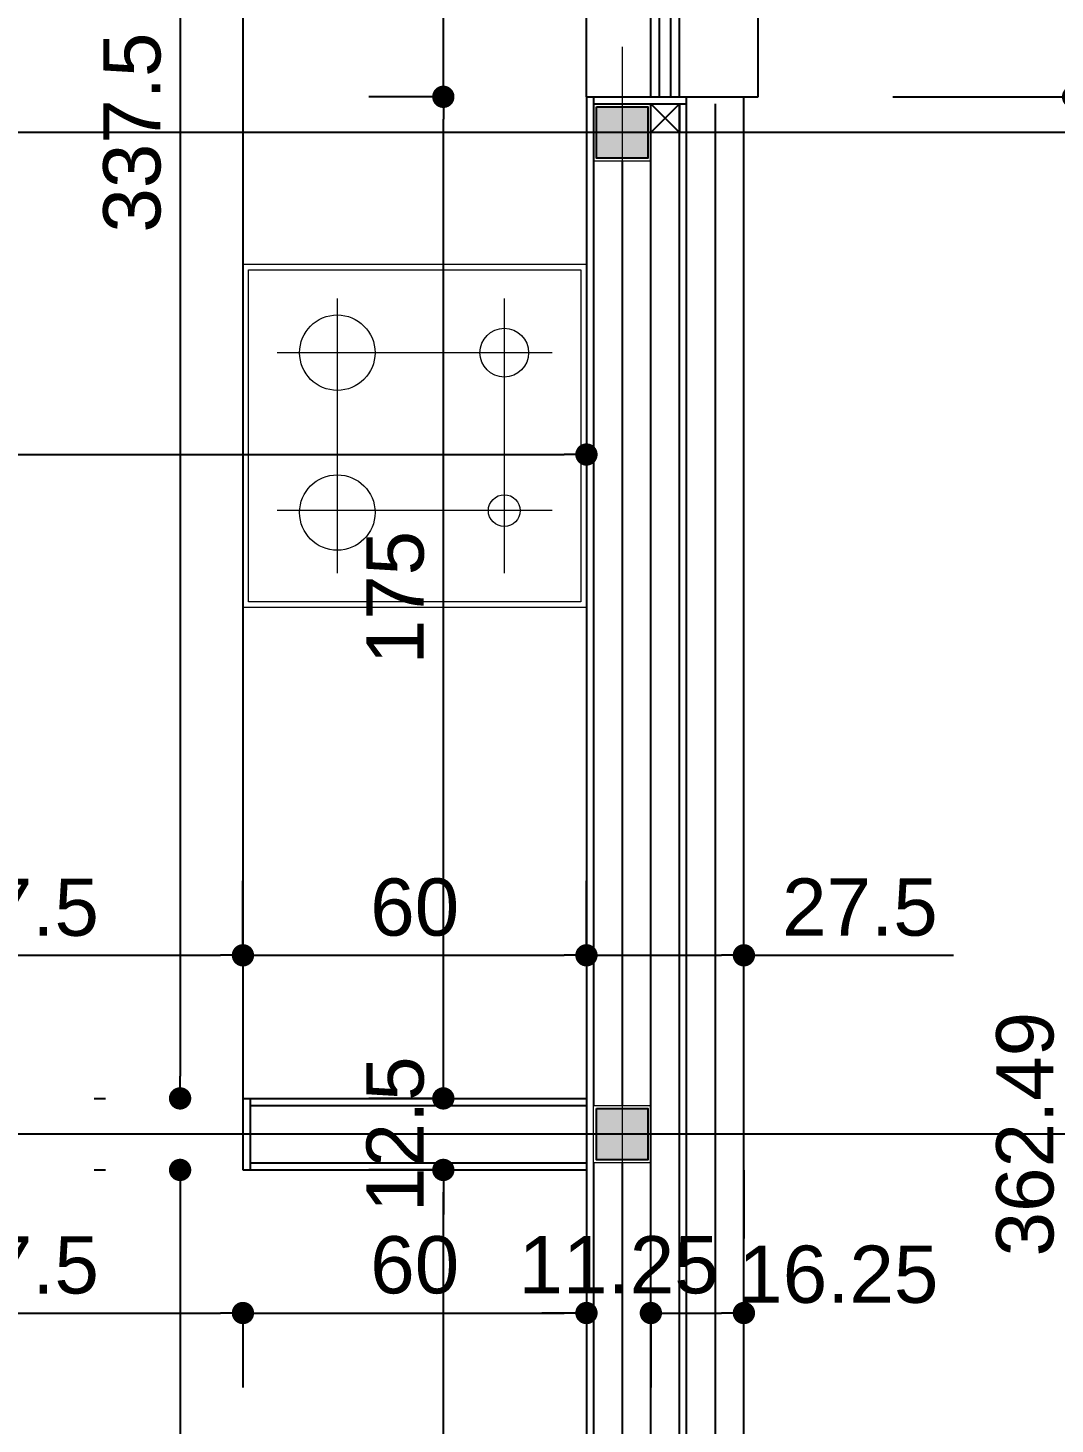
# Model space of a CAD drawing. Header units: millimetres. Extents: x 10453 to 58457, y -15634 to -5634.
# Drawn here: x 45257.6 to 45437, y -10230.2 to -9986.2 of the extents above; entities that cross this region are included whole.
import ezdxf

# ---------------------------------------------------------------- set-up
doc = ezdxf.new("R2010")
doc.units = ezdxf.units.MM
doc.header["$MEASUREMENT"] = 0
doc.layers.get('Defpoints').update_dxf_attribs({"color": 210, "lineweight": 0})
doc.layers.add('FINE', color=41, linetype='Continuous', lineweight=5)
doc.layers.add('MOBILIER', color=142, linetype='Continuous', lineweight=5)
doc.styles.get("Standard").update_dxf_attribs({"font": 'arial.ttf', "height": 10})
doc.dimstyles.get("Standard").update_dxf_attribs({"dimscale": 1.3, "dimtxt": 35, "dimasz": 3, "dimexe": 10, "dimexo": 20, "dimgap": 2.5, "dimtad": 1, "dimdsep": 46, "dimtxsty": 'Standard', "dimblk": 'DOT', "dimcen": 3, "dimazin": 0, "dimtfac": 1, "dimtofl": 0, "dimtmove": 0, "dimatfit": 3, "dimldrblk": 'DOT', "dimfxl": 0.18, "dimtolj": 1, "dimtzin": 0, "dimlwe": -1, "dimarcsym": 0})

# ---------------------------------------------------------------- blocks, each defined once
blk = doc.blocks.new('A$C036C63DA')
at = {"layer": 'FINE', "ltscale": 10}
for p, q in [((0, 15), (0, -15)), ((-15, 0), (15, 0))]:
    blk.add_line(p, q, dxfattribs=at)
for points in [[(-5, 5), (5, 5), (5, -5), (-5, -5)], [(-4.5, 4.5), (4.5, 4.5), (4.5, -4.5), (-4.5, -4.5)]]:
    blk.add_lwpolyline(points, close=True, dxfattribs=at)
blk = doc.blocks.new('A$C483C5700')
at = {"layer": 'MOBILIER', "linetype": 'Continuous', "ltscale": 0.2}
for p, q in [((-43.08, 36.93), (16.92, 36.93)), ((-43.08, -23.07), (-43.08, 36.93)), ((16.92, 36.93), (16.92, -23.07)), ((-42.08, 35.93), (15.92, 35.93)), ((-42.08, -22.07), (-42.08, 35.93)), ((15.92, 35.93), (15.92, -22.07)), ((-27.6, 30.93), (-27.6, -17.07)), ((0, 30.93), (0, -17.07)), ((-37.08, 22.58), (10.92, 22.58)), ((-37.08, -6.58), (10.92, -6.58)), ((16.92, -23.07), (-43.08, -23.07)), ((15.92, -22.07), (-42.08, -22.07))]:
    blk.add_line(p, q, dxfattribs=at)
for centre, radius in [((-27.6, 22.58), 4.26), ((0, 22.58), 2.78), ((-27.6, -6.58), 6.59), ((0.33, -6.58), 6.59)]:
    blk.add_circle(centre, radius, dxfattribs=at)
blk = doc.blocks.new('_Dot')
at = {"color": 0, "linetype": 'ByBlock', "lineweight": -2}
blk.add_line((-0.5, 0), (-1, 0), dxfattribs=at)
at = {"color": 0, "linetype": 'ByBlock', "const_width": 0.5}
blk.add_lwpolyline([(-0.25, 0, 1), (0.25, 0, 1)], format="xyb", close=True, dxfattribs=at)
blk = doc.blocks.new('*D146')
at = {"color": 0, "linetype": 'ByBlock', "lineweight": -2, "ltscale": 10, "transparency": 16777216}
blk.add_line((45221.59, -10210.76), (45291.29, -10210.76), dxfattribs=at)
at = {"color": 0, "ltscale": 10, "transparency": 16777216}
for p, q in [((45217.69, -10211.76), (45217.69, -10223.76)), ((45295.19, -10211.76), (45295.19, -10223.76))]:
    blk.add_line(p, q, dxfattribs=at)
at = {"layer": 'Defpoints', "color": 0, "ltscale": 10, "transparency": 16777216}
for p in [(45217.69, -10185.76), (45295.19, -10185.76), (45295.19, -10210.76)]:
    blk.add_point(p, dxfattribs=at)
at = {"color": 0, "lineweight": -2, "ltscale": 10, "transparency": 16777216, "xscale": 3.9, "yscale": 3.9, "zscale": 3.9, "rotation": 180}
blk.add_blockref('_Dot', (45217.69, -10210.76), dxfattribs=at)
at = {"color": 0, "lineweight": -2, "ltscale": 10, "transparency": 16777216, "xscale": 3.9, "yscale": 3.9, "zscale": 3.9}
blk.add_blockref('_Dot', (45295.19, -10210.76), dxfattribs=at)
at = {"color": 0, "ltscale": 10, "transparency": 16777216, "insert": (45256.44, -10202.42), "char_height": 10, "attachment_point": 5}
blk.add_mtext('\\A1;77.5', dxfattribs=at)
blk = doc.blocks.new('*D147')
at = {"color": 0, "linetype": 'ByBlock', "lineweight": -2, "ltscale": 10, "transparency": 16777216}
blk.add_line((45299.09, -10210.76), (45351.29, -10210.76), dxfattribs=at)
at = {"color": 0, "ltscale": 10, "transparency": 16777216}
for p, q in [((45295.19, -10211.76), (45295.19, -10223.76)), ((45355.19, -10211.76), (45355.19, -10223.76))]:
    blk.add_line(p, q, dxfattribs=at)
at = {"layer": 'Defpoints', "color": 0, "ltscale": 10, "transparency": 16777216}
for p in [(45295.19, -10185.76), (45355.19, -10185.76), (45355.19, -10210.76)]:
    blk.add_point(p, dxfattribs=at)
at = {"color": 0, "lineweight": -2, "ltscale": 10, "transparency": 16777216, "xscale": 3.9, "yscale": 3.9, "zscale": 3.9, "rotation": 180}
blk.add_blockref('_Dot', (45295.19, -10210.76), dxfattribs=at)
at = {"color": 0, "lineweight": -2, "ltscale": 10, "transparency": 16777216, "xscale": 3.9, "yscale": 3.9, "zscale": 3.9}
blk.add_blockref('_Dot', (45355.19, -10210.76), dxfattribs=at)
at = {"color": 0, "ltscale": 10, "transparency": 16777216, "insert": (45325.19, -10202.4), "char_height": 10, "attachment_point": 5}
blk.add_mtext('\\A1;60', dxfattribs=at)
blk = doc.blocks.new('*D148')
at = {"color": 0, "linetype": 'ByBlock', "lineweight": -2, "ltscale": 10, "transparency": 16777216}
for p, q in [((45351.29, -10210.76), (45347.39, -10210.76)), ((45370.34, -10210.76), (45374.24, -10210.76))]:
    blk.add_line(p, q, dxfattribs=at)
at = {"color": 0, "ltscale": 10, "transparency": 16777216}
for p, q in [((45366.44, -10210.51), (45366.44, -10223.76)), ((45355.19, -10211.76), (45355.19, -10223.76))]:
    blk.add_line(p, q, dxfattribs=at)
at = {"layer": 'Defpoints', "color": 0, "ltscale": 10, "transparency": 16777216}
for p in [(45366.44, -10184.51), (45355.19, -10185.76), (45366.44, -10210.76)]:
    blk.add_point(p, dxfattribs=at)
at = {"color": 0, "lineweight": -2, "ltscale": 10, "transparency": 16777216, "xscale": 3.9, "yscale": 3.9, "zscale": 3.9}
blk.add_blockref('_Dot', (45355.19, -10210.76), dxfattribs=at)
at = {"color": 0, "lineweight": -2, "ltscale": 10, "transparency": 16777216, "xscale": 3.9, "yscale": 3.9, "zscale": 3.9, "rotation": 180}
blk.add_blockref('_Dot', (45366.44, -10210.76), dxfattribs=at)
at = {"color": 0, "ltscale": 10, "transparency": 16777216, "insert": (45360.81, -10202.4), "char_height": 10, "attachment_point": 5}
blk.add_mtext('\\A1;11.25', dxfattribs=at)
blk = doc.blocks.new('*D149')
at = {"color": 0, "ltscale": 10, "transparency": 16777216}
for p, q in [((45382.69, -10185.8), (45382.69, -10197.76)), ((45366.44, -10210.51), (45366.44, -10223.76))]:
    blk.add_line(p, q, dxfattribs=at)
at = {"color": 0, "linetype": 'ByBlock', "lineweight": -2, "ltscale": 10, "transparency": 16777216}
blk.add_line((45370.34, -10210.76), (45378.79, -10210.76), dxfattribs=at)
at = {"layer": 'Defpoints', "color": 0, "ltscale": 10, "transparency": 16777216}
for p in [(45366.44, -10184.51), (45382.69, -10210.76), (45382.69, -10211.8)]:
    blk.add_point(p, dxfattribs=at)
at = {"color": 0, "lineweight": -2, "ltscale": 10, "transparency": 16777216, "xscale": 3.9, "yscale": 3.9, "zscale": 3.9, "rotation": 180}
blk.add_blockref('_Dot', (45366.44, -10210.76), dxfattribs=at)
at = {"color": 0, "lineweight": -2, "ltscale": 10, "transparency": 16777216, "xscale": 3.9, "yscale": 3.9, "zscale": 3.9}
blk.add_blockref('_Dot', (45382.69, -10210.76), dxfattribs=at)
at = {"color": 0, "ltscale": 10, "transparency": 16777216, "insert": (45399.18, -10204.05), "char_height": 10, "attachment_point": 5}
blk.add_mtext('\\A1;16.25', dxfattribs=at)
blk = doc.blocks.new('*D164')
at = {"color": 0, "ltscale": 10, "transparency": 16777216}
for p, q in [((45217.69, -10122.26), (45217.69, -10135.26)), ((45295.19, -10147.26), (45295.19, -10135.26))]:
    blk.add_line(p, q, dxfattribs=at)
at = {"color": 0, "linetype": 'ByBlock', "lineweight": -2, "ltscale": 10, "transparency": 16777216}
blk.add_line((45221.59, -10148.26), (45291.29, -10148.26), dxfattribs=at)
at = {"layer": 'Defpoints', "color": 0, "ltscale": 10, "transparency": 16777216}
for p in [(45217.69, -10148.26), (45295.19, -10148.26), (45295.19, -10173.26)]:
    blk.add_point(p, dxfattribs=at)
at = {"color": 0, "lineweight": -2, "ltscale": 10, "transparency": 16777216, "xscale": 3.9, "yscale": 3.9, "zscale": 3.9, "rotation": 180}
blk.add_blockref('_Dot', (45217.69, -10148.26), dxfattribs=at)
at = {"color": 0, "lineweight": -2, "ltscale": 10, "transparency": 16777216, "xscale": 3.9, "yscale": 3.9, "zscale": 3.9}
blk.add_blockref('_Dot', (45295.19, -10148.26), dxfattribs=at)
at = {"color": 0, "ltscale": 10, "transparency": 16777216, "insert": (45256.44, -10139.92), "char_height": 10, "attachment_point": 5}
blk.add_mtext('\\A1;77.5', dxfattribs=at)
blk = doc.blocks.new('*D165')
at = {"color": 0, "ltscale": 10, "transparency": 16777216}
for p, q in [((45295.19, -10147.26), (45295.19, -10135.26)), ((45355.19, -10147.26), (45355.19, -10135.26))]:
    blk.add_line(p, q, dxfattribs=at)
at = {"color": 0, "linetype": 'ByBlock', "lineweight": -2, "ltscale": 10, "transparency": 16777216}
blk.add_line((45299.09, -10148.26), (45351.29, -10148.26), dxfattribs=at)
at = {"layer": 'Defpoints', "color": 0, "ltscale": 10, "transparency": 16777216}
for p in [(45355.19, -10148.26), (45295.19, -10173.26), (45355.19, -10173.26)]:
    blk.add_point(p, dxfattribs=at)
at = {"color": 0, "lineweight": -2, "ltscale": 10, "transparency": 16777216, "xscale": 3.9, "yscale": 3.9, "zscale": 3.9, "rotation": 180}
blk.add_blockref('_Dot', (45295.19, -10148.26), dxfattribs=at)
at = {"color": 0, "lineweight": -2, "ltscale": 10, "transparency": 16777216, "xscale": 3.9, "yscale": 3.9, "zscale": 3.9}
blk.add_blockref('_Dot', (45355.19, -10148.26), dxfattribs=at)
at = {"color": 0, "ltscale": 10, "transparency": 16777216, "insert": (45325.19, -10139.9), "char_height": 10, "attachment_point": 5}
blk.add_mtext('\\A1;60', dxfattribs=at)
blk = doc.blocks.new('*D166')
at = {"color": 0, "ltscale": 10, "transparency": 16777216}
for p, q in [((45355.19, -10147.26), (45355.19, -10135.26)), ((45382.69, -10147.26), (45382.69, -10135.26))]:
    blk.add_line(p, q, dxfattribs=at)
at = {"color": 0, "linetype": 'ByBlock', "lineweight": -2, "ltscale": 10, "transparency": 16777216}
for p, q in [((45359.09, -10148.26), (45378.79, -10148.26)), ((45382.69, -10148.26), (45419.31, -10148.26))]:
    blk.add_line(p, q, dxfattribs=at)
at = {"layer": 'Defpoints', "color": 0, "ltscale": 10, "transparency": 16777216}
for p in [(45382.69, -10148.26), (45355.19, -10173.26), (45382.69, -10173.26)]:
    blk.add_point(p, dxfattribs=at)
at = {"color": 0, "lineweight": -2, "ltscale": 10, "transparency": 16777216, "xscale": 3.9, "yscale": 3.9, "zscale": 3.9, "rotation": 180}
blk.add_blockref('_Dot', (45355.19, -10148.26), dxfattribs=at)
at = {"color": 0, "lineweight": -2, "ltscale": 10, "transparency": 16777216, "xscale": 3.9, "yscale": 3.9, "zscale": 3.9}
blk.add_blockref('_Dot', (45382.69, -10148.26), dxfattribs=at)
at = {"color": 0, "ltscale": 10, "transparency": 16777216, "insert": (45402.95, -10139.9), "char_height": 10, "attachment_point": 5}
blk.add_mtext('\\A1;27.5', dxfattribs=at)
blk = doc.blocks.new('*D167')
at = {"color": 0, "ltscale": 10, "transparency": 16777216}
for p, q in [((45067.69, -10034.76), (45067.69, -10047.76)), ((45355.19, -10061.76), (45355.19, -10073.76))]:
    blk.add_line(p, q, dxfattribs=at)
at = {"color": 0, "linetype": 'ByBlock', "lineweight": -2, "ltscale": 10, "transparency": 16777216}
blk.add_line((45071.59, -10060.76), (45351.29, -10060.76), dxfattribs=at)
at = {"layer": 'Defpoints', "color": 0, "ltscale": 10, "transparency": 16777216}
for p in [(45355.19, -10035.76), (45067.69, -10060.76), (45355.19, -10060.76)]:
    blk.add_point(p, dxfattribs=at)
at = {"color": 0, "lineweight": -2, "ltscale": 10, "transparency": 16777216, "xscale": 3.9, "yscale": 3.9, "zscale": 3.9, "rotation": 180}
blk.add_blockref('_Dot', (45067.69, -10060.76), dxfattribs=at)
at = {"color": 0, "lineweight": -2, "ltscale": 10, "transparency": 16777216, "xscale": 3.9, "yscale": 3.9, "zscale": 3.9}
blk.add_blockref('_Dot', (45355.19, -10060.76), dxfattribs=at)
at = {"color": 0, "ltscale": 10, "transparency": 16777216, "insert": (45211.44, -10052.4), "char_height": 10, "attachment_point": 5}
blk.add_mtext('\\A1;287.5', dxfattribs=at)
blk = doc.blocks.new('*D169')
at = {"color": 0, "ltscale": 10, "transparency": 16777216}
for p, q in [((45329.19, -10185.76), (45317.19, -10185.76)), ((45329.19, -10360.76), (45317.19, -10360.76))]:
    blk.add_line(p, q, dxfattribs=at)
at = {"color": 0, "linetype": 'ByBlock', "lineweight": -2, "ltscale": 10, "transparency": 16777216}
blk.add_line((45330.19, -10356.86), (45330.19, -10189.66), dxfattribs=at)
at = {"layer": 'Defpoints', "color": 0, "ltscale": 10, "transparency": 16777216}
for p in [(45330.19, -10185.76), (45355.19, -10185.76), (45355.19, -10360.76)]:
    blk.add_point(p, dxfattribs=at)
at = {"color": 0, "lineweight": -2, "ltscale": 10, "transparency": 16777216, "xscale": 3.9, "yscale": 3.9, "zscale": 3.9}
for p, rotation in [((45330.19, -10185.76), 90), ((45330.19, -10360.76), 270)]:
    blk.add_blockref('_Dot', p, dxfattribs=dict(at, rotation=rotation))
at = {"color": 0, "ltscale": 10, "transparency": 16777216, "insert": (45321.83, -10273.26), "char_height": 10, "attachment_point": 5, "rotation": 90}
blk.add_mtext('\\A1;175', dxfattribs=at)
blk = doc.blocks.new('*D170')
at = {"color": 0, "linetype": 'ByBlock', "lineweight": -2, "ltscale": 10, "transparency": 16777216}
for p, q in [((45330.19, -10169.36), (45330.19, -10165.46)), ((45330.19, -10189.66), (45330.19, -10193.56))]:
    blk.add_line(p, q, dxfattribs=at)
at = {"color": 0, "ltscale": 10, "transparency": 16777216}
for p, q in [((45329.19, -10173.26), (45317.19, -10173.26)), ((45329.19, -10185.76), (45317.19, -10185.76))]:
    blk.add_line(p, q, dxfattribs=at)
at = {"layer": 'Defpoints', "color": 0, "ltscale": 10, "transparency": 16777216}
for p in [(45330.19, -10173.26), (45355.19, -10173.26), (45355.19, -10185.76)]:
    blk.add_point(p, dxfattribs=at)
at = {"color": 0, "lineweight": -2, "ltscale": 10, "transparency": 16777216, "xscale": 3.9, "yscale": 3.9, "zscale": 3.9}
for p, rotation in [((45330.19, -10173.26), 270), ((45330.19, -10185.76), 90)]:
    blk.add_blockref('_Dot', p, dxfattribs=dict(at, rotation=rotation))
at = {"color": 0, "ltscale": 10, "transparency": 16777216, "insert": (45321.83, -10179.51), "char_height": 10, "attachment_point": 5, "rotation": 90}
blk.add_mtext('\\A1;12.5', dxfattribs=at)
blk = doc.blocks.new('*D171')
at = {"color": 0, "ltscale": 10, "transparency": 16777216}
for p, q in [((45329.19, -9998.26), (45317.19, -9998.26)), ((45329.19, -10173.26), (45317.19, -10173.26))]:
    blk.add_line(p, q, dxfattribs=at)
at = {"color": 0, "linetype": 'ByBlock', "lineweight": -2, "ltscale": 10, "transparency": 16777216}
blk.add_line((45330.19, -10169.36), (45330.19, -10002.16), dxfattribs=at)
at = {"layer": 'Defpoints', "color": 0, "ltscale": 10, "transparency": 16777216}
for p in [(45330.19, -9998.26), (45355.19, -9998.26), (45355.19, -10173.26)]:
    blk.add_point(p, dxfattribs=at)
at = {"color": 0, "lineweight": -2, "ltscale": 10, "transparency": 16777216, "xscale": 3.9, "yscale": 3.9, "zscale": 3.9}
for p, rotation in [((45330.19, -9998.26), 90), ((45330.19, -10173.26), 270)]:
    blk.add_blockref('_Dot', p, dxfattribs=dict(at, rotation=rotation))
at = {"color": 0, "ltscale": 10, "transparency": 16777216, "insert": (45321.83, -10085.76), "char_height": 10, "attachment_point": 5, "rotation": 90}
blk.add_mtext('\\A1;175', dxfattribs=at)
blk = doc.blocks.new('*D172')
at = {"color": 0, "ltscale": 10, "transparency": 16777216}
for p, q in [((45329.19, -9835.76), (45317.19, -9835.76)), ((45329.19, -9998.26), (45317.19, -9998.26))]:
    blk.add_line(p, q, dxfattribs=at)
at = {"color": 0, "linetype": 'ByBlock', "lineweight": -2, "ltscale": 10, "transparency": 16777216}
blk.add_line((45330.19, -9994.36), (45330.19, -9839.66), dxfattribs=at)
at = {"layer": 'Defpoints', "color": 0, "ltscale": 10, "transparency": 16777216}
for p in [(45330.19, -9835.76), (45355.19, -9835.76), (45355.19, -9998.26)]:
    blk.add_point(p, dxfattribs=at)
at = {"color": 0, "lineweight": -2, "ltscale": 10, "transparency": 16777216, "xscale": 3.9, "yscale": 3.9, "zscale": 3.9}
for p, rotation in [((45330.19, -9835.76), 90), ((45330.19, -9998.26), 270)]:
    blk.add_blockref('_Dot', p, dxfattribs=dict(at, rotation=rotation))
at = {"color": 0, "ltscale": 10, "transparency": 16777216, "insert": (45321.83, -9917.01), "char_height": 10, "attachment_point": 5, "rotation": 90}
blk.add_mtext('\\A1;162.5', dxfattribs=at)
blk = doc.blocks.new('*D181')
at = {"color": 0, "ltscale": 10, "transparency": 16777216}
for p, q in [((45304.19, -9835.76), (45271.21, -9835.76)), ((45269.19, -10173.26), (45271.21, -10173.26))]:
    blk.add_line(p, q, dxfattribs=at)
at = {"color": 0, "linetype": 'ByBlock', "lineweight": -2, "ltscale": 10, "transparency": 16777216}
blk.add_line((45284.21, -9839.66), (45284.21, -10169.36), dxfattribs=at)
at = {"layer": 'Defpoints', "color": 0, "ltscale": 10, "transparency": 16777216}
for p in [(45330.19, -9835.76), (45284.21, -10173.26), (45295.19, -10173.26)]:
    blk.add_point(p, dxfattribs=at)
at = {"color": 0, "lineweight": -2, "ltscale": 10, "transparency": 16777216, "xscale": 3.9, "yscale": 3.9, "zscale": 3.9}
for p, rotation in [((45284.21, -9835.76), 90), ((45284.21, -10173.26), 270)]:
    blk.add_blockref('_Dot', p, dxfattribs=dict(at, rotation=rotation))
at = {"color": 0, "ltscale": 10, "transparency": 16777216, "insert": (45275.85, -10004.51), "char_height": 10, "attachment_point": 5, "rotation": 90}
blk.add_mtext('\\A1;337.5', dxfattribs=at)
blk = doc.blocks.new('*D228')
at = {"color": 0, "ltscale": 10, "transparency": 16777216}
for p, q in [((45408.69, -9998.27), (45453.19, -9998.27)), ((45408.69, -10360.76), (45453.19, -10360.76))]:
    blk.add_line(p, q, dxfattribs=at)
at = {"color": 0, "linetype": 'ByBlock', "lineweight": -2, "ltscale": 10, "transparency": 16777216}
blk.add_line((45440.19, -10356.86), (45440.19, -10002.17), dxfattribs=at)
at = {"layer": 'Defpoints', "color": 0, "ltscale": 10, "transparency": 16777216}
for p in [(45382.69, -9998.27), (45440.19, -9998.27), (45382.69, -10360.76)]:
    blk.add_point(p, dxfattribs=at)
at = {"color": 0, "lineweight": -2, "ltscale": 10, "transparency": 16777216, "xscale": 3.9, "yscale": 3.9, "zscale": 3.9}
for p, rotation in [((45440.19, -9998.27), 90), ((45440.19, -10360.76), 270)]:
    blk.add_blockref('_Dot', p, dxfattribs=dict(at, rotation=rotation))
at = {"color": 0, "ltscale": 10, "transparency": 16777216, "insert": (45431.83, -10179.51), "char_height": 10, "attachment_point": 5, "rotation": 90}
blk.add_mtext('\\A1;362.49', dxfattribs=at)
blk = doc.blocks.new('*D229')
at = {"color": 0, "ltscale": 10, "transparency": 16777216}
for p, q in [((45397.44, -9819.51), (45453.19, -9819.51)), ((45408.69, -9998.26), (45453.19, -9998.26))]:
    blk.add_line(p, q, dxfattribs=at)
at = {"color": 0, "linetype": 'ByBlock', "lineweight": -2, "ltscale": 10, "transparency": 16777216}
blk.add_line((45440.19, -9994.36), (45440.19, -9823.41), dxfattribs=at)
at = {"layer": 'Defpoints', "color": 0, "ltscale": 10, "transparency": 16777216}
for p in [(45371.44, -9819.51), (45440.19, -9819.51), (45382.69, -9998.26)]:
    blk.add_point(p, dxfattribs=at)
at = {"color": 0, "lineweight": -2, "ltscale": 10, "transparency": 16777216, "xscale": 3.9, "yscale": 3.9, "zscale": 3.9}
for p, rotation in [((45440.19, -9819.51), 90), ((45440.19, -9998.26), 270)]:
    blk.add_blockref('_Dot', p, dxfattribs=dict(at, rotation=rotation))
at = {"color": 0, "ltscale": 10, "transparency": 16777216, "char_height": 10, "attachment_point": 5, "rotation": 90}
for s, insert in [('\\A1;178.75', (45431.83, -9908.88)), ('\\A1;120', (45448.54, -9908.88))]:
    blk.add_mtext(s, dxfattribs=dict(at, insert=insert))
blk = doc.blocks.new('*D235')
at = {"color": 0, "ltscale": 10, "transparency": 16777216}
for p, q in [((45408.69, -9808.26), (45520.69, -9808.26)), ((45408.69, -10550.76), (45520.69, -10550.76))]:
    blk.add_line(p, q, dxfattribs=at)
at = {"color": 0, "linetype": 'ByBlock', "lineweight": -2, "ltscale": 10, "transparency": 16777216}
blk.add_line((45507.69, -10546.86), (45507.69, -9812.16), dxfattribs=at)
at = {"layer": 'Defpoints', "color": 0, "ltscale": 10, "transparency": 16777216}
for p in [(45382.69, -9808.26), (45507.69, -9808.26), (45382.69, -10550.76)]:
    blk.add_point(p, dxfattribs=at)
at = {"color": 0, "lineweight": -2, "ltscale": 10, "transparency": 16777216, "xscale": 3.9, "yscale": 3.9, "zscale": 3.9}
for p, rotation in [((45507.69, -9808.26), 90), ((45507.69, -10550.76), 270)]:
    blk.add_blockref('_Dot', p, dxfattribs=dict(at, rotation=rotation))
at = {"color": 0, "ltscale": 10, "transparency": 16777216, "insert": (45499.33, -10179.51), "char_height": 10, "attachment_point": 5, "rotation": 90}
blk.add_mtext('\\A1;742.5', dxfattribs=at)
blk = doc.blocks.new('*D402')
at = {"color": 0, "ltscale": 10, "transparency": 16777216}
for p, q in [((45269.19, -10185.76), (45271.21, -10185.76)), ((45269.19, -10523.26), (45271.21, -10523.26))]:
    blk.add_line(p, q, dxfattribs=at)
at = {"color": 0, "linetype": 'ByBlock', "lineweight": -2, "ltscale": 10, "transparency": 16777216}
blk.add_line((45284.21, -10189.66), (45284.21, -10519.36), dxfattribs=at)
at = {"layer": 'Defpoints', "color": 0, "ltscale": 10, "transparency": 16777216}
for p in [(45295.19, -10185.76), (45284.21, -10523.26), (45295.19, -10523.26)]:
    blk.add_point(p, dxfattribs=at)
at = {"color": 0, "lineweight": -2, "ltscale": 10, "transparency": 16777216, "xscale": 3.9, "yscale": 3.9, "zscale": 3.9}
for p, rotation in [((45284.21, -10185.76), 90), ((45284.21, -10523.26), 270)]:
    blk.add_blockref('_Dot', p, dxfattribs=dict(at, rotation=rotation))
at = {"color": 0, "ltscale": 10, "transparency": 16777216, "insert": (45275.85, -10354.51), "char_height": 10, "attachment_point": 5, "rotation": 90}
blk.add_mtext('\\A1;337.5', dxfattribs=at)

msp = doc.modelspace()

# ---------------------------------------------------------------- hatches: boundary and pattern name
at = {"ltscale": 10}
for points in [[(45356.936, -10000.005), (45365.936, -10000.005), (45365.936, -10009.005), (45356.936, -10009.005)], [(45356.936, -10175.005), (45365.936, -10175.005), (45365.936, -10184.005), (45356.936, -10184.005)]]:
    msp.add_hatch(color=256, dxfattribs=at).paths.add_polyline_path(points)

# ---------------------------------------------------------------- linework, layer by layer
for p, q in [((45385.186, -9998.255), (45385.186, -9805.755)), ((45366.436, -9998.255), (45366.436, -9819.505)), ((45371.436, -9998.255), (45371.436, -9819.505)), ((45366.436, -9998.255), (45366.436, -9825.005)), ((45367.936, -9998.255), (45367.936, -9829.505)), ((45369.936, -9998.255), (45369.936, -9829.505)), ((45355.186, -9998.255), (45355.186, -9835.755)), ((45355.186, -9998.255), (45355.186, -9835.755)), ((45295.186, -9897.005), (45295.186, -10174.505)), ((45355.186, -9998.255), (45382.686, -9998.255)), ((45355.186, -9998.255), (45355.186, -10360.755)), ((45355.186, -9998.255), (45385.186, -9998.255)), ((45356.436, -9998.255), (45356.436, -10174.505)), ((45372.686, -10360.755), (45372.686, -9998.255)), ((45382.686, -10360.755), (45382.686, -9998.255)), ((45356.436, -9999.505), (45372.686, -9999.505)), ((45366.436, -10359.505), (45366.436, -9999.505)), ((45366.436, -9999.505), (45371.436, -10004.505)), ((45366.436, -10004.505), (45371.436, -9999.505)), ((45371.436, -10359.505), (45371.436, -9999.505)), ((45371.436, -9999.505), (45371.436, -10004.505)), ((45377.686, -9999.505), (45377.686, -10360.755)), ((45361.436, -10009.505), (45361.436, -10174.505)), ((45295.186, -10173.255), (45295.186, -10185.755)), ((45295.186, -10173.255), (45355.186, -10173.255)), ((45296.436, -10173.255), (45296.436, -10185.755)), ((45296.436, -10174.505), (45355.186, -10174.505)), ((45296.436, -10184.505), (45355.186, -10184.505)), ((45356.436, -10184.505), (45356.436, -10359.505)), ((45361.436, -10184.505), (45361.436, -10349.505)), ((45295.186, -10185.755), (45355.186, -10185.755))]:
    msp.add_line(p, q, dxfattribs=at)
at = {"color": 19, "ltscale": 2}
for p, q in [((45585.126, -10004.505), (43844.237, -10004.505)), ((45585.126, -10179.505), (43844.237, -10179.505))]:
    msp.add_line(p, q, dxfattribs=at)
at = {"ltscale": 10}
for points in [[(45356.936, -10000.005), (45365.936, -10000.005), (45365.936, -10009.005), (45356.936, -10009.005)], [(45366.436, -9999.505), (45371.436, -9999.505), (45371.436, -10004.505), (45366.436, -10004.505)], [(45356.936, -10175.005), (45365.936, -10175.005), (45365.936, -10184.005), (45356.936, -10184.005)]]:
    msp.add_lwpolyline(points, close=True, dxfattribs=at)

# ---------------------------------------------------------------- block references
for p in [(45361.436, -10004.505), (45361.436, -10179.505)]:
    msp.add_blockref('A$C036C63DA', p, dxfattribs=at)
at = {"ltscale": 10, "rotation": 270}
msp.add_blockref('A$C483C5700', (45318.251, -10070.564), dxfattribs=at)

# ---------------------------------------------------------------- dimensions: what is measured, and where the dimension line sits
at = {"ltscale": 10}
for base, p1, p2, picture, middle in [((45507.686, -9808.255), (45382.686, -10550.755), (45382.686, -9808.255), '*D235', (45499.33, -10179.505)), ((45284.207, -10173.255), (45330.186, -9835.755), (45295.186, -10173.255), '*D181', (45275.848, -10004.505)), ((45284.207, -10523.255), (45295.186, -10185.755), (45295.186, -10523.255), '*D402', (45275.848, -10354.505))]:
    dim = msp.add_linear_dim(base=base, p1=p1, p2=p2, angle=90, dimstyle='Standard', dxfattribs=at)
    dim.commit()
    dim.dimension.update_dxf_attribs({"geometry": picture, "text_midpoint": middle})
dim = msp.add_linear_dim(base=(45440.186, -9819.505), p1=(45382.686, -9998.255), p2=(45371.436, -9819.505), angle=90, text='<>\\X120', dimstyle='Standard', override={"dimtmove": 1}, dxfattribs=at)
dim.commit()
dim.dimension.update_dxf_attribs({"geometry": '*D229', "text_midpoint": (45440.186, -9908.88)})
for base, p1, p2, picture, middle in [((45330.186, -9835.755), (45355.186, -9998.255), (45355.186, -9835.755), '*D172', (45321.83, -9917.005)), ((45330.186, -9998.255), (45355.186, -10173.255), (45355.186, -9998.255), '*D171', (45321.83, -10085.755)), ((45440.186, -9998.266), (45382.686, -10360.755), (45382.686, -9998.266), '*D228', (45431.827, -10179.511)), ((45330.186, -10185.755), (45355.186, -10360.755), (45355.186, -10185.755), '*D169', (45321.83, -10273.255))]:
    dim = msp.add_linear_dim(base=base, p1=p1, p2=p2, angle=90, dimstyle='Standard', override={"dimtmove": 1}, dxfattribs=at)
    dim.commit()
    dim.dimension.update_dxf_attribs({"geometry": picture, "text_midpoint": middle})
for base, p1, p2, picture, middle in [((45355.186, -10060.755), (45067.686, -10060.755), (45355.186, -10035.755), '*D167', (45211.436, -10052.4)), ((45295.186, -10148.255), (45217.686, -10148.255), (45295.186, -10173.255), '*D164', (45256.436, -10139.92)), ((45355.186, -10148.255), (45295.186, -10173.255), (45355.186, -10173.255), '*D165', (45325.186, -10139.9)), ((45295.186, -10210.755), (45217.686, -10185.755), (45295.186, -10185.755), '*D146', (45256.436, -10202.42)), ((45355.186, -10210.755), (45295.186, -10185.755), (45355.186, -10185.755), '*D147', (45325.186, -10202.4))]:
    dim = msp.add_linear_dim(base=base, p1=p1, p2=p2, dimstyle='Standard', override={"dimtmove": 1}, dxfattribs=at)
    dim.commit()
    dim.dimension.update_dxf_attribs({"geometry": picture, "text_midpoint": middle})
dim = msp.add_linear_dim(base=(45382.686, -10148.255), p1=(45355.186, -10173.255), p2=(45382.686, -10173.255), dimstyle='Standard', dxfattribs=at)
dim.commit()
dim.dimension.update_dxf_attribs({"geometry": '*D166', "text_midpoint": (45402.947, -10139.9)})
dim = msp.add_linear_dim(base=(45330.186, -10173.255), p1=(45355.186, -10185.755), p2=(45355.186, -10173.255), angle=90, dimstyle='Standard', override={"dimtmove": 1}, dxfattribs=at)
dim.commit()
dim.dimension.update_dxf_attribs({"geometry": '*D170', "text_midpoint": (45330.186, -10179.505), "dimtype": 160})
for base, p1, p2, picture, middle in [((45366.436, -10210.755), (45355.186, -10185.755), (45366.436, -10184.505), '*D148', (45360.811, -10210.755)), ((45382.686, -10210.755), (45366.436, -10184.505), (45382.686, -10211.803), '*D149', (45399.181, -10212.407))]:
    dim = msp.add_linear_dim(base=base, p1=p1, p2=p2, dimstyle='Standard', override={"dimtmove": 1}, dxfattribs=at)
    dim.commit()
    dim.dimension.update_dxf_attribs({"geometry": picture, "text_midpoint": middle, "dimtype": 160})

doc.saveas('drawing.dxf')
